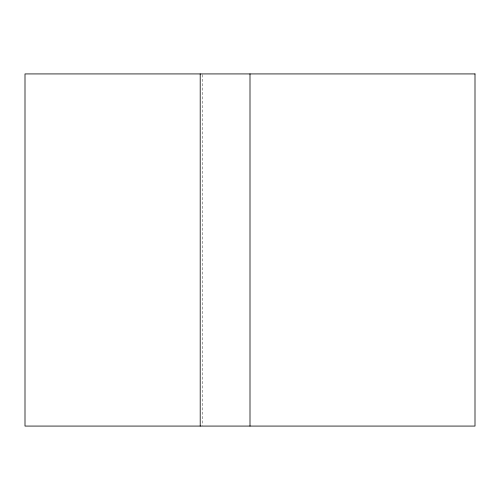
<?xml version="1.0" encoding="UTF-8"?>
<svg xmlns="http://www.w3.org/2000/svg" width="500" height="500" viewBox="0 0 500 500"><rect width="100%" height="100%" fill="white"/><g stroke="black" fill="none" stroke-linecap="round" stroke-linejoin="round"><path stroke-width="0.38" stroke-dasharray="2.5 1.88" d="M202.394 74.706L202.394 425.294"/><path stroke-width="0.75" d="M250 73.925L250 426.075M200.206 73.925L200.206 426.075M475 73.925L25 73.925L25 426.075L475 426.075L475 73.925"/></g></svg>
